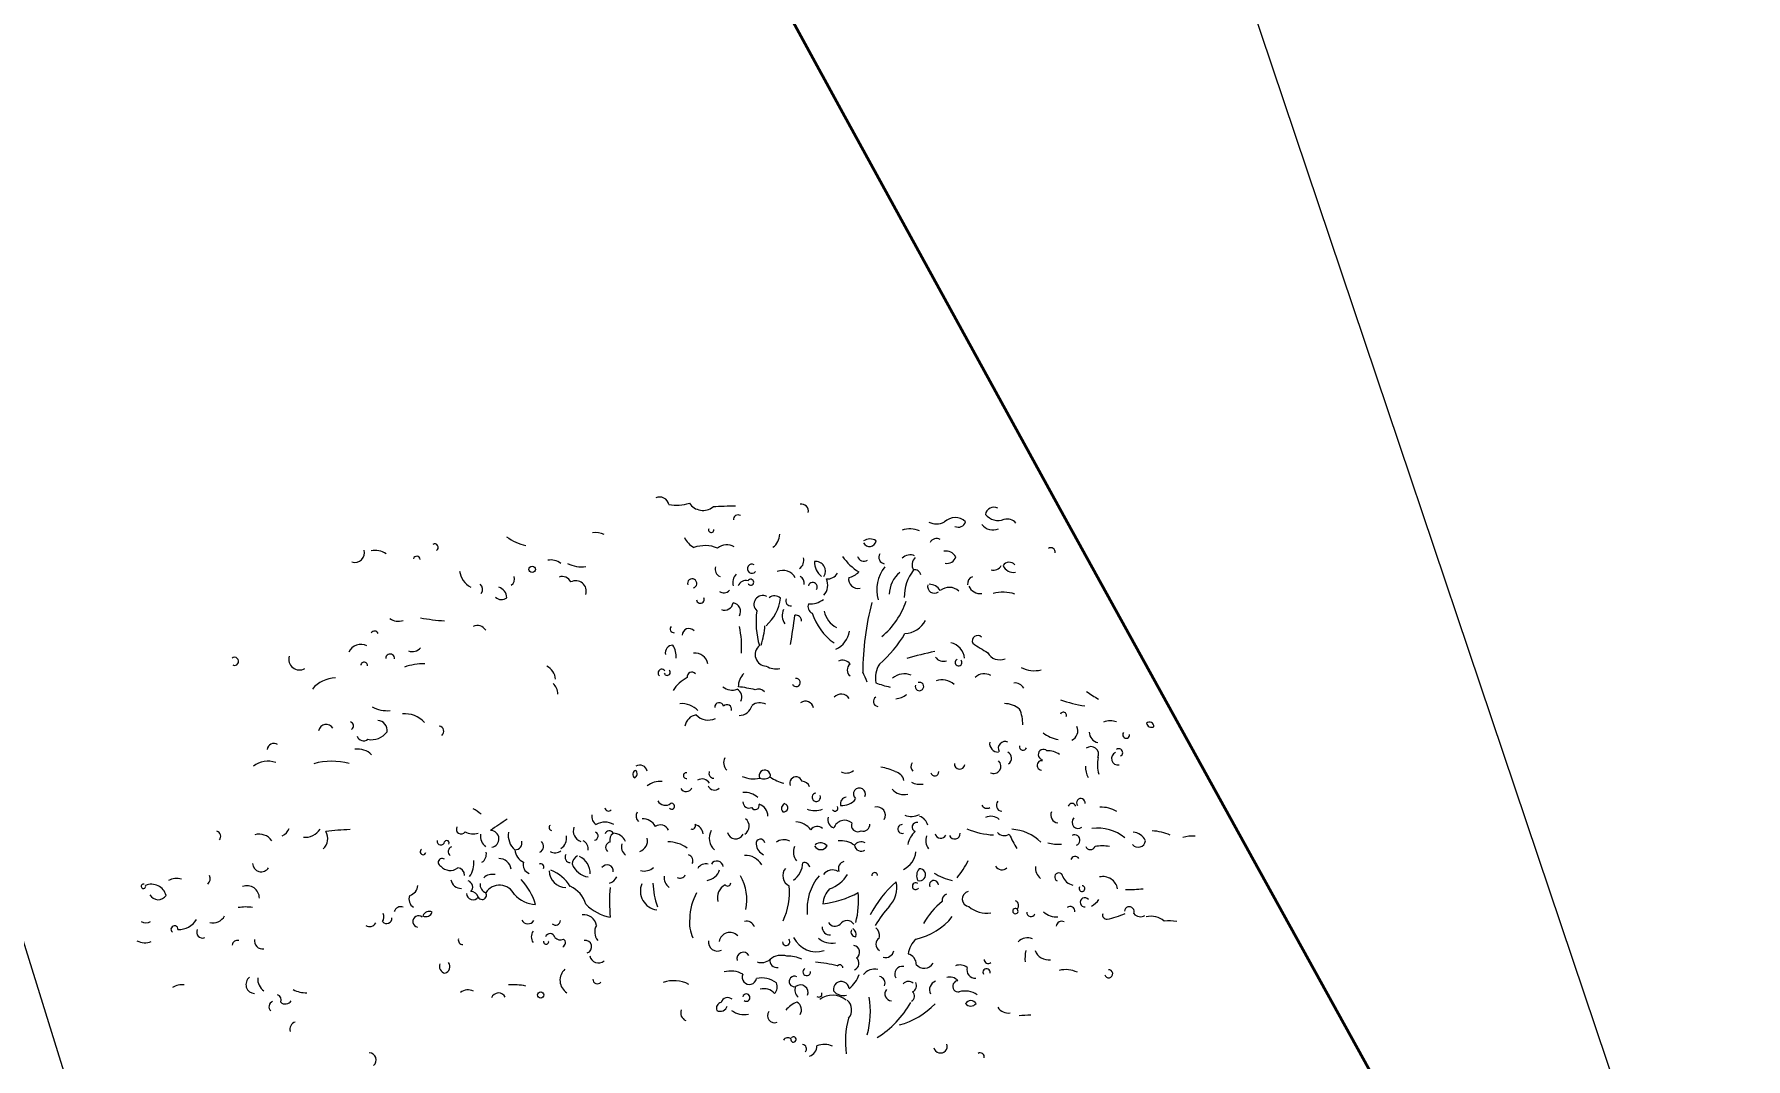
# Model space of a CAD drawing. Header units: millimetres. Extents: x 563604 to 809435, y 2337 to 1331933.
# Drawn here: x 736215 to 739288, y 1251060 to 1252899 of the extents above; entities that cross this region are included whole.
import ezdxf

# ---------------------------------------------------------------- set-up
doc = ezdxf.new("R2010")
doc.units = ezdxf.units.MM
for name, color, linetype, lineweight in [('A-ANNO-DIMS', 211, 'Continuous', 9), ('A-ANNO-DIMS-340', 211, 'Continuous', 9), ('DM CAI-1', 9, 'Continuous', 35), ('ks_caytram-1', 253, 'Continuous', 9), ('MEP DUONG NHUA-1', 253, 'Continuous', 9), ('MUONG DAT-1', 253, 'Continuous', 9), ('NCV_TKCS_HIEN TRANG_251226_dwg-1', 253, 'Continuous', 9)]:
    doc.layers.add(name, color=color, linetype=linetype, lineweight=lineweight)
doc.styles.add('Arial_2', font='arial_0.ttf', dxfattribs={"width": 0.9, "height": 1360})
doc.dimstyles.new('1_Dim_chi_tiet_khu_đất_1', dxfattribs={"dimscale": 304.8, "dimtxt": 1387.552784, "dimasz": 1.338583, "dimexe": 1.115486, "dimexo": 0.0625, "dimgap": 0.111549, "dimtad": 1, "dimdec": 0, "dimrnd": 5, "dimzin": 0, "dimdsep": 46, "dimtxsty": 'Arial_2', "dimblk1": 'OBLIQUE', "dimblk2": 'OBLIQUE', "dimsah": 1, "dimcen": 0.09, "dimdle": 1.115486, "dimazin": 0, "dimtfac": 1, "dimtdec": 4, "dimtix": 1, "dimtmove": 0, "dimatfit": 3, "dimfxl": 3.346457, "dimfxlon": 1, "dimtvp": 1, "dimtolj": 1, "dimtzin": 0, "dimarcsym": 2})

# ---------------------------------------------------------------- blocks, each defined once
blk = doc.blocks.new('NCV_TKCS_HIEN TRANG_251226_dwg_CX-2645538-TỔNG THỂ_HIỆN TRẠNG KHU ĐẤT')
at = {"layer": 'ks_caytram-1'}
for centre, radius in [((723828.8, 1295404.1), 5.83), ((723844.2, 1294640.3), 5.66)]:
    blk.add_circle(centre, radius, dxfattribs=at)
for centre, radius, start, end in [((724057.7, 1295516.8), 17.1, 11.6861, 113.2939), ((724088.1, 1295597.8), 78.7, 260.0421, 287.1641), ((724135.6, 1295539.6), 29.7, 214.9101, 307.4141), ((724184.8, 1295153.7), 363.6, 88.5565, 94.8966), ((724198.5, 1295493.9), 7.95, 56.2201, 188.9901), ((724312.5, 1295508.7), 12.4, 348.9701, 101.2987), ((724658, 1295500.4), 15.3, 61.8341, 171.566), ((724665.7, 1295521.1), 29.3, 218.9571, 291.4501), ((723942.3, 1295432.5), 37.6, 64.5441, 97.7809), ((724150.3, 1295474.9), 4.72, 155.6241, 10.3931), ((724507.5, 1295431), 45.6, 68.0341, 108.1465), ((724555.2, 1295516.5), 30.8, 243.1801, 297.0901), ((724588.3, 1295470), 27, 45.3751, 134.8954), ((724594.3, 1295493.4), 13.6, 243.3071, 341.7221), ((724656.4, 1295500.6), 25.7, 218.2521, 292.9471), ((724681.5, 1295472.7), 21.7, 41.7661, 103.4524), ((723510.4, 1295434.1), 17.6, 252.4331, 14.8971), ((723546.4, 1295402.3), 35.8, 55.8821, 100.8523), ((723653.6, 1295443.3), 6.51, 301.5201, 120.6773), ((723832.5, 1295526.4), 80.7, 232.2211, 259.4401), ((724137.7, 1295477.5), 38.9, 204.9281, 241.6471), ((724139.2, 1295387), 59.7, 67.7941, 109.4621), ((724178.6, 1295420.2), 27.8, 61.3931, 127.3494), ((724244.7, 1295467.1), 28.7, 304.9821, 359.9961), ((724435.4, 1295438.2), 20.4, 56.8811, 123.3894), ((724434.8, 1295457), 11.8, 205.9091, 351.4231), ((724555.2, 1295446.5), 12.9, 60.7951, 154.1831), ((724760.3, 1295434.9), 7.92, 350.8631, 124.4663), ((723621.7, 1295421.3), 6.29, 6.4741, 163.405), ((723862.5, 1295391.6), 29.3, 52.4751, 101.0112), ((723916.6, 1295457.7), 49.1, 240.7851, 279.9211), ((724171.4, 1295403.9), 13.9, 159.1911, 248.3381), ((724223.6, 1295405.2), 8.18, 60.1741, 320.7041), ((724299.8, 1295419.8), 16.9, 304.0261, 17.3631), ((724338.1, 1295400.8), 17.5, 327.3381, 96.9428), ((724368, 1295416.7), 32, 177.3511, 232.1661), ((724471.9, 1295487.5), 104.7, 215.1721, 237.3441), ((724424.7, 1295431.1), 12.3, 198.4741, 300.6831), ((724514.6, 1295366.8), 66.9, 141.5481, 195.2721), ((724463.4, 1295425.7), 11.9, 148.8791, 258.6501), ((724508.2, 1295408.6), 21.4, 69.2981, 133.5936), ((724529.7, 1295412), 18.5, 133.8911, 209.3171), ((724571.9, 1295416.8), 20.1, 29.0181, 100.5592), ((724574.7, 1295430), 15.2, 254.1851, 347.0141), ((724657.6, 1295417.4), 14.8, 252.5801, 334.9511), ((724685.5, 1295403.1), 13.7, 42.2911, 144.0028), ((724693.2, 1295418.9), 20.3, 202.5421, 280.1061), ((723738.7, 1295407.6), 40.9, 189.2361, 240.4251), ((723727.2, 1295368), 12.6, 325.4801, 49.9781), ((723784.3, 1295386.8), 13.1, 301.2641, 19.6981), ((723882.7, 1295373.8), 17.4, 25.8421, 108.7608), ((723907.3, 1295364.9), 18.8, 341.9361, 118.7226), ((724116.2, 1295378.7), 8.29, 285.0081, 197.1541), ((724211.9, 1295379.8), 22.8, 136.6011, 194.1821), ((724212.2, 1295369.7), 14.2, 72.0561, 161.3437), ((724221.4, 1295381), 5.33, 204.9101, 155.36), ((724279, 1295376.5), 25.7, 29.2671, 112.952), ((724304.3, 1295379.7), 13.1, 347.3201, 62.5011), ((724332.7, 1295372.3), 8.08, 327.2391, 163.4836), ((724333, 1295375.7), 26.7, 318.0271, 24.7501), ((724358.5, 1295409.5), 22.7, 266.9581, 326.4421), ((724413.6, 1295386.2), 16.4, 169.2431, 284.3001), ((724390.8, 1295421.9), 33.3, 281.5751, 317.4081), ((724522.4, 1295358.2), 52.3, 129.6631, 178.7944), ((724582, 1295352.4), 85.1, 143.5463, 179.0748), ((724516, 1295392), 11.2, 10.4141, 102.4777), ((724541.6, 1295353.5), 23.8, 32.189, 89.9697), ((724623.7, 1295378.5), 13, 107.7471, 189.3071), ((723773.9, 1295364.5), 14.7, 223.8811, 310.0281), ((723763.1, 1295352.7), 20.2, 1.341, 73.739), ((724130.9, 1295350.2), 6.98, 185.9251, 22.4181), ((724172.8, 1295375.8), 13.9, 236.9211, 317.5981), ((724242.9, 1295341.4), 15.8, 62.5281, 228.0941), ((724195.7, 1295361.9), 79.6, 312.1611, 352.9141), ((724264.1, 1295341.6), 15, 44.7591, 129.1504), ((724293.1, 1295347.6), 8.99, 157.4581, 281.3901), ((724328.5, 1295379.7), 37.7, 264.6641, 308.1281), ((724367.3, 1295391), 140.1, 309.7761, 341.7341), ((724550.9, 1295373.2), 11.9, 165.2701, 309.1891), ((724577.8, 1295345.8), 26, 48.0621, 128.3915), ((724633.2, 1295382.3), 21.7, 201.9541, 278.8251), ((724674.4, 1295292.9), 70.2, 72.3271, 104.6713), ((723588.5, 1295337.3), 26.2, 235.1161, 288.8931), ((723698.1, 1295697), 386.3, 259.5711, 266.0871), ((724174.2, 1295346.7), 15.9, 249.6821, 350.7261), ((724187.2, 1295328.4), 15.9, 330.84, 80.3558), ((724379.7, 1295309.1), 148.8, 172.0581, 196.3831), ((724304.3, 1295321.2), 26.3, 155.7601, 214.4491), ((723555, 1295404.4), 750, 349.6361, 353.6911), ((724301.5, 1295310.8), 11.3, 0.6561, 95.0678), ((724338.1, 1295337.7), 13.9, 161.3351, 242.5381), ((724431.7, 1295357.6), 105, 197.8181, 234.6491), ((724395.7, 1295338.7), 43.8, 192.9981, 242.4081), ((724938.2, 1295215.4), 515.8, 165.4808, 179.5334), ((723545.9, 1295286.6), 6.82, 20.2861, 149.5934), ((723730.4, 1295285.3), 17.9, 32.8691, 114.0044), ((724083.6, 1295297.1), 6.85, 140.9261, 272.4711), ((724110.5, 1295285.7), 12.1, 41.3151, 179.4035), ((724034.6, 1295265.5), 170.4, 356.0041, 12.2471), ((724090.2, 1295314.9), 157.2, 342.7391, 355.6221), ((724355.9, 1295300.1), 43.5, 295.0701, 350.8311), ((724324.6, 1295387.2), 199.5, 309.9151, 330.5151), ((724497, 1295331.5), 42.5, 271.6721, 333.5401), ((724628.9, 1295275.6), 9.77, 46.1931, 205.1521), ((723521.1, 1295246.5), 23, 61.0501, 157.2708), ((723614, 1295274.7), 18.2, 247.7611, 321.9961), ((724081.6, 1295254.3), 13.6, 89.5591, 193.3911), ((724045.3, 1295246.7), 42.2, 356.9211, 30.1351), ((724250.1, 1295251.1), 20.8, 129.3941, 267.7461), ((724722.5, 1294458), 816.7, 102.0565, 105.6864), ((724573.6, 1295241.2), 32.1, 6.075, 76.889), ((725189.5, 1296157.4), 1053.3, 237.2701, 238.9901), ((724668.6, 1295266.4), 24.7, 208.2391, 292.7241), ((723294.3, 1295239), 7.24, 243.7971, 126.8607), ((723411, 1295242.7), 19.2, 162.7091, 300.2401), ((723527.3, 1295231.4), 6.17, 354.9421, 174.9425), ((723573.7, 1295244.3), 7.85, 352.7391, 179.3632), ((723634.5, 1295123.3), 111.2, 89.1029, 108.3984), ((723842.3, 1295204.9), 28.6, 4.3331, 63.3181), ((724061.8, 1295218.1), 6.76, 35.5201, 228.0181), ((724071.4, 1295219.2), 5.47, 196.5491, 47.7311), ((724121.5, 1295230.4), 23.3, 10.2881, 97.0428), ((724267.7, 1295262.1), 36.7, 239.9251, 279.7341), ((724386.1, 1295223.8), 17.3, 36.1631, 114.6172), ((724407.4, 1295223.4), 12.9, 124.7311, 235.5391), ((724491.2, 1295209.1), 46, 147.0231, 190.6261), ((724567.6, 1295256.8), 17.7, 214.8321, 288.5711), ((724594.7, 1295236.8), 6.09, 114.5711, 46.7711), ((724730.8, 1295272.6), 50.4, 242.0791, 283.9401), ((723477.7, 1295152.6), 56.9, 92.2679, 139.8863), ((723849.6, 1295179.7), 25.7, 1.2601, 49.4131), ((724135.6, 1295153.6), 62.9, 116.4937, 148.571), ((724115.6, 1295211.4), 8.25, 39.2751, 190.5451), ((724188.3, 1295215.4), 27.9, 232.4541, 288.0831), ((724229.8, 1295194.2), 30.7, 132.3411, 181.5321), ((724167, 1294932.2), 263.2, 76.304, 82.9838), ((724303, 1295200.9), 7.27, 203.3491, 98.8142), ((724341, 1295173.1), 93.8, 17.7951, 29.7331), ((724496.3, 1295321), 130.4, 247.2991, 259.1141), ((724497.3, 1295185.1), 31.6, 67.0441, 132.1503), ((724524.5, 1295193.8), 7.53, 159.9431, 110.3308), ((724564.5, 1295171.7), 34.1, 49.4521, 107.4389), ((724640.6, 1295194.7), 22.1, 57.5201, 136.4363), ((724696.2, 1295182.3), 17.9, 29.6681, 97.4724), ((724097.4, 1295122.3), 40.8, 44.2221, 94.5034), ((724164.7, 1295157), 7.92, 12.2711, 184.2621), ((724189.2, 1295174.7), 16.1, 334.0761, 61.2471), ((724238, 1295140.7), 23.9, 64.2761, 126.382), ((724235.5, 1295174.9), 14.3, 42.2181, 115.4319), ((724319.8, 1295152.6), 14.9, 12.1191, 126.4423), ((724383.8, 1295163.4), 16.9, 32.7391, 138.0047), ((724450.5, 1295167.1), 9, 119.8801, 263.0101), ((724476.5, 1295214.7), 43.3, 276.9611, 305.8121), ((724677.4, 1295122.6), 40.6, 48.9141, 90.2463), ((724850.4, 1295364.9), 207.9, 249.5461, 261.9621), ((724975.4, 1295401.2), 263.8, 235.1341, 240.5861), ((723569.4, 1295211.1), 60.7, 242.6401, 274.2501), ((723551.3, 1295115.4), 17.3, 350.679, 89.2015), ((723599.5, 1295096.3), 48.8, 42.7981, 93.8694), ((724126.8, 1295119.4), 23.7, 98.361, 171.9101), ((724145.5, 1295165.2), 31.5, 225.0861, 293.2761), ((724178.5, 1295152.5), 8.66, 349.5781, 134.0883), ((724201, 1295165.4), 23.4, 268.4221, 346.4561), ((724650.9, 1295127.9), 58.9, 357.4501, 25.4401), ((724782.9, 1295142.4), 5.5, 333.7741, 158.5687), ((724866.7, 1295100.3), 32.1, 68.6951, 111.5749), ((723459.2, 1295111.8), 14, 31.2851, 168.7151), ((723500.8, 1295123.1), 7.34, 301.865, 77.329), ((723526.1, 1295108.2), 11.9, 197.6671, 309.8241), ((723540.5, 1295132.9), 34.5, 258.7301, 323.8611), ((723660.9, 1295113.5), 9.4, 307.8261, 82.3075), ((724782.3, 1295153.7), 55.8, 230.1851, 260.8381), ((724790.8, 1295114.1), 17.9, 293.4011, 26.9031), ((724848.8, 1295112.4), 19.6, 180.6851, 258.5281), ((724895.6, 1295107.3), 6.28, 141.7041, 5.1661), ((724937.2, 1295121.9), 8.14, 356.5981, 130.5457), ((724941.5, 1295130.4), 9.81, 193.8041, 293.3391), ((723365.2, 1295079.3), 12.4, 57.6951, 172.9779), ((723515.9, 1295047.1), 34.5, 44.2371, 99.1626), ((724665.8, 1295091.5), 15.4, 171.0201, 271.6221), ((724678, 1295083), 12.1, 65.4791, 208.7421), ((724677.5, 1295065.2), 12.2, 302.8921, 63.4031), ((724710.3, 1295085.7), 6.37, 165.3201, 344.4381), ((724747, 1295071.8), 9.27, 46.6821, 254.0991), ((724755.8, 1295045.7), 32.9, 52.6661, 94.2045), ((724832.1, 1295071.9), 14, 337.0071, 126.6824), ((724881, 1295064.7), 11.8, 114.0961, 279.5711), ((724882.4, 1295075.2), 7.03, 293.1551, 124.3367), ((723354.3, 1295019.5), 40.5, 69.3791, 129.8158), ((723468.8, 1294944.1), 115.7, 74.1701, 106.0998), ((724016.9, 1295036.1), 7.34, 102.9411, 238.4061), ((724008.8, 1295037.4), 8.66, 299.0021, 42.3451), ((724022.1, 1295039.3), 13.6, 12.2651, 120.0801), ((724105.8, 1295034), 5.13, 78.2751, 281.9951), ((724155.4, 1295038.1), 9.01, 158.6931, 266.5191), ((724191.1, 1295057), 18.5, 151.1131, 226.2191), ((724246.6, 1295033.7), 10.1, 347.6651, 206.0241), ((724393.2, 1295059.1), 20.5, 242.7341, 308.9571), ((724443, 1294961.7), 88, 64.428, 81.9877), ((724476.4, 1295020.8), 20.7, 12.831, 77.438), ((724519.7, 1295050.1), 10.9, 142.4351, 226.6321), ((724551.8, 1295040.8), 7.38, 194.5231, 3.2381), ((724596.6, 1295055.2), 9.57, 176.5271, 350.3241), ((724657.7, 1295050.8), 13, 243.2101, 48.3001), ((724744, 1295052.3), 8.46, 79.4831, 265.5971), ((724862.8, 1295049.2), 40.2, 177.8181, 207.5091), ((724913.6, 1295054.1), 69.7, 169.7601, 194.7531), ((724058.7, 1294985.9), 37.6, 84.5947, 128.1975), ((724105.5, 1295016.4), 11.1, 208.6471, 337.9811), ((724133.9, 1295013.1), 14.9, 28.0271, 122.7563), ((724156.4, 1295020.3), 12.4, 201.7871, 313.4261), ((724226.6, 1295075.6), 47.6, 244.7321, 283.3071), ((724244.7, 1295049.3), 21.2, 250.1101, 303.5791), ((724293.8, 1295081.3), 62.2, 233.1631, 258.2201), ((724302.7, 1295020.4), 11.3, 17.6341, 203.0871), ((724313.2, 1295009.4), 14.4, 17.806, 88.7232), ((724416.6, 1295001), 10.8, 333.5701, 229.3201), ((724496.1, 1295026.3), 26.4, 218.7001, 286.0801), ((724525.6, 1295052.3), 34, 242.7291, 279.5991), ((724068, 1294996.3), 15.6, 209.4331, 309.2701), ((724079.3, 1294979.1), 5.28, 226.7661, 105.434), ((724211.5, 1294971), 32.8, 46.2071, 97.1929), ((724218.5, 1294986.7), 11, 179.6751, 295.1231), ((724229.5, 1294980.3), 7.3, 208.7641, 16.7461), ((724230, 1294961.2), 22.2, 0.055, 72.985), ((724285.7, 1294975.2), 9.06, 111.8231, 222.4571), ((724280.6, 1294976.3), 7.45, 257.462, 76.818), ((724339, 1294995.2), 7.57, 96.8711, 23.9061), ((724372.7, 1294975.6), 5.27, 214.0411, 30.2391), ((724393.7, 1294983.7), 11.4, 94.5701, 196.3101), ((724385.3, 1295012), 31.7, 265.4751, 320.0371), ((724448.2, 1294962.7), 15.1, 329.0171, 104.993), ((724645.6, 1294985.5), 10.3, 205.5041, 300.5631), ((724673, 1294980.5), 10.6, 136.2511, 265.1311), ((724798.3, 1294976.9), 7.09, 19.2841, 160.9862), ((724814.2, 1294985.2), 7.62, 349.1521, 219.1861), ((724852.2, 1294928.7), 48.5, 56.8851, 94.3147), ((723681, 1294898.3), 86.9, 49.6061, 61.2721), ((724064.5, 1294504.8), 530.8, 121.8686, 125.7812), ((723953.3, 1294960.7), 17.4, 169.6981, 237.8311), ((723959.7, 1294920.9), 29.6, 58.2441, 122.0259), ((723965.8, 1294976.5), 6.21, 183.6601, 323.2101), ((724028, 1294961.3), 12.6, 145.4801, 229.9781), ((724028.7, 1294932.4), 23.8, 25.8751, 94.9068), ((724116.3, 1294943.8), 5.84, 244.0581, 26.2091), ((724115.6, 1294926.5), 20.7, 8.7031, 73.398), ((724201.7, 1294943), 17, 302.8131, 52.8761), ((724298.2, 1294911.1), 40.4, 39.506, 83.8789), ((724336.4, 1295016.1), 44.7, 251.9271, 288.3431), ((724375.1, 1294954.8), 15.3, 163.3251, 252.7421), ((724390, 1294933.2), 20.6, 51.0211, 160.0935), ((724413.8, 1294944.9), 11.7, 158.0211, 300.4211), ((724423.2, 1294946.5), 12.2, 253.7911, 2.7921), ((724509.9, 1294994.3), 33.6, 249.0231, 296.0201), ((724519.2, 1294941.7), 8.13, 74.4601, 253.9191), ((724518.2, 1294940.1), 21.6, 13.43, 72.597), ((724652.9, 1294938.8), 22.2, 48.4401, 116.2995), ((724775.1, 1294963.6), 14.8, 157.9981, 260.3821), ((724809.5, 1294950.1), 11.1, 134.9241, 307.1751), ((723259.9, 1294925), 9.74, 319.534, 72.627), ((723338.8, 1294902.5), 26.5, 32.4091, 107.2159), ((723371.1, 1294946.2), 22.4, 293.7081, 341.5391), ((723421.4, 1294954.9), 31.6, 263.8771, 327.8131), ((723436.5, 1294920.7), 25.3, 313.3451, 30.6651), ((723516.7, 1294472.7), 464.6, 91.8395, 97.2283), ((723664.9, 1294916.3), 6.79, 171.0601, 350.2861), ((723675.6, 1294913.1), 4.5, 328.4171, 152.3601), ((723701.2, 1294937.7), 8.53, 149.7621, 327.2941), ((723722.8, 1294961.3), 31.7, 242.8891, 286.4981), ((723760.9, 1294925.6), 24.7, 172.8581, 231.0141), ((723754.1, 1294920.3), 15.2, 279.1731, 89.5688), ((723818.4, 1294926), 32.4, 168.9711, 230.6071), ((723798.4, 1294913.1), 12.2, 267.2501, 16.7051), ((723864.1, 1294940.6), 4.88, 123.4911, 264.8541), ((723870.1, 1294921.4), 20.7, 299.7351, 12.0801), ((723922.8, 1294934.7), 20.1, 160.6951, 250.6951), ((723911.9, 1294901.4), 17.8, 355.9241, 60.4921), ((723939.7, 1294925.6), 7.64, 277.4181, 65.3591), ((723967.2, 1294927.1), 7.77, 24.9841, 164.0852), ((723982.5, 1294918.6), 14.4, 125.2501, 195.7141), ((723974.1, 1294905.7), 24.7, 24.445, 89.7772), ((724016.1, 1294917.1), 20, 287.9131, 12.8681), ((724058.9, 1294929.3), 16.2, 25.3631, 123.0156), ((724174.3, 1294921.4), 27.5, 149.6131, 228.9821), ((724194.2, 1294935.5), 15, 193.4781, 333.1061), ((724238.9, 1294912), 7.9, 8.4821, 188.0521), ((724281.1, 1294894.3), 24.5, 65.1501, 125.5112), ((724341, 1294927.6), 14.9, 50.3901, 141.8975), ((724383.6, 1294877.7), 39.4, 52.6431, 97.4886), ((724493.6, 1294938.2), 7.96, 90.8571, 285.6721), ((724545.1, 1294902.3), 42.3, 131.7773, 169.003), ((724563.2, 1294918), 27.4, 162.6671, 213.8611), ((724562.6, 1294931.9), 10.2, 193.6891, 333.1631), ((724587.5, 1294930.1), 9.89, 202.8171, 3.9331), ((724663, 1295060.8), 133.4, 246.3951, 267.6921), ((724676.9, 1294942.9), 16.6, 220.9751, 301.3501), ((725052.6, 1295104.9), 407.1, 205.6481, 209.7271), ((724686.6, 1294859), 78.7, 44.648, 87.4711), ((724802.9, 1294918.1), 9.77, 289.9161, 117.6116), ((724844.5, 1294862.3), 77.5, 50.9581, 97.7072), ((724917, 1294918.7), 13.3, 219.6331, 352.5281), ((724906, 1294906.1), 26.6, 24.27, 86.0159), ((724937.3, 1294841.9), 93.1, 66.26, 86.8698), ((725014.1, 1294867.5), 57.8, 84.6434, 107.0471), ((723633, 1294897.2), 5.23, 121.2501, 347.9461), ((723667.3, 1294878.3), 7.1, 51.6591, 251.3911), ((723687.5, 1294897.8), 9.24, 113.2681, 230.7401), ((723729.3, 1294893.1), 17.4, 302.4351, 10.5761), ((723768.7, 1294862.4), 22.9, 9.898, 89.6426), ((723824.2, 1294902.8), 26.4, 184.1001, 246.1541), ((723837.9, 1294907.1), 11.5, 293.2851, 46.9681), ((723870.1, 1294913.1), 17.6, 240.7941, 306.2101), ((723897.6, 1294887.3), 9.57, 148.9121, 267.9581), ((723918.5, 1294873.9), 18, 116.0026, 174.8774), ((723899.6, 1294858.7), 33.4, 358.2001, 64.5971), ((723970.4, 1294905.3), 9.57, 100.3261, 230.0821), ((724008.4, 1294906.5), 19.2, 165.0271, 232.1141), ((724073.7, 1294859), 56, 53.2861, 91.2271), ((724106.9, 1294881.2), 10.7, 330.597, 76.071), ((724211.9, 1294856.6), 34.1, 30.6591, 93.2549), ((724254.4, 1294913.1), 23.4, 185.5311, 245.1761), ((724322, 1294896.4), 24, 154.8381, 220.2951), ((724347.2, 1294913.7), 12.6, 208.0031, 332.2671), ((724346.7, 1294898.6), 14.9, 38.3711, 129.8787), ((724419.9, 1294910.6), 12.4, 187.3271, 302.5411), ((724420.2, 1294898.3), 16.6, 67.3731, 139.3805), ((724478.5, 1294901.6), 39.9, 295.8001, 353.3941), ((724773.2, 1294980.3), 69.5, 254.7191, 275.1621), ((724804.1, 1294880.5), 8.31, 36.7451, 161.0158), ((724831.4, 1294910.2), 9.06, 202.5921, 337.6781), ((724852.8, 1294833.6), 74.3, 80.177, 100.0932), ((723237.7, 1294849.3), 13.2, 310.7311, 25.3501), ((723342.3, 1294877), 15.7, 182.1741, 327.9601), ((723681.8, 1294885.8), 22, 220.2121, 307.3771), ((723694.1, 1294855), 13.4, 359.807, 85.4852), ((723681.2, 1294877.7), 43.2, 324.6901, 5.4431), ((723757.2, 1294835.3), 21.5, 76.6041, 134.7135), ((723828.7, 1294873.7), 16, 161.9831, 251.4191), ((723844, 1294870.1), 5.84, 334.0601, 116.2105), ((723889.8, 1294863.5), 30.4, 180.6571, 269.6131), ((723836.3, 1294797.4), 71.8, 31.82, 68.476), ((723934.8, 1294888.3), 36.5, 200.4711, 261.9441), ((723963.4, 1294862.8), 11.1, 351.5401, 146.2302), ((724029.6, 1294889.7), 27, 256.9621, 310.0921), ((724094.6, 1294860.3), 10.3, 239.7091, 334.7691), ((724140.7, 1294858.8), 16.7, 74.6391, 150.3893), ((724139.9, 1294872.2), 26.5, 276.8991, 344.1011), ((724160.6, 1294869.1), 11.5, 7.3621, 149.1325), ((724299.1, 1294854.4), 20.2, 139.7301, 244.7301), ((724273.4, 1294879.6), 41.6, 306.6961, 357.2171), ((724317.5, 1294868), 9.9, 10.3021, 105.0235), ((724416.3, 1294794.4), 93.8, 140.3911, 185.8031), ((724368.6, 1294843.1), 21.5, 62.2841, 141.5218), ((724341.6, 1294890.9), 63.8, 289.6511, 327.4561), ((724392.1, 1294867.1), 13.3, 104.9581, 202.1821), ((724444, 1294854.9), 5.05, 354.4941, 185.7761), ((724537.9, 1294854.7), 18.6, 139.1751, 209.0781), ((724524.5, 1294856.1), 10.8, 254.4951, 93.7583), ((724601.3, 1294936.3), 92.3, 236.7081, 258.6021), ((724447.3, 1294964.9), 184.5, 321.6171, 333.1811), ((724672.4, 1294877.5), 12.7, 207.1031, 314.2421), ((724756.6, 1294868.4), 24.1, 174.4211, 231.5161), ((724774.5, 1294852), 7.34, 8.1321, 247.8871), ((723130.8, 1294835.3), 4.09, 67.8491, 22.4211), ((723145.3, 1294811.8), 27.2, 15.4551, 113.0828), ((723190.6, 1294816.1), 33.2, 74.7771, 116.3763), ((723316.7, 1294814.1), 22.3, 359.3041, 110.6981), ((723603.3, 1294838.5), 20.5, 286.8101, 355.2721), ((723701.5, 1294850.4), 18.9, 190.0731, 271.2531), ((723710.8, 1294834.1), 11.3, 314.018, 72.733), ((723719, 1294812.3), 13.6, 15.2611, 91.2716), ((723739.1, 1294819.4), 7.77, 206.6451, 34.1361), ((723751.8, 1294838.9), 16.4, 174.6291, 247.5671), ((723770.3, 1294807.7), 29.6, 25.8201, 146.9871), ((723726.6, 1294769.9), 113.2, 16.8731, 43.1951), ((723877, 1294789.4), 50.2, 15.698, 66.099), ((723959.4, 1294864.6), 25, 289.4911, 330.3901), ((724290.5, 1294807.2), 322.7, 175.3711, 184.8991), ((724056.9, 1294826.8), 33.8, 156.9371, 262.8231), ((724188.2, 1294845.8), 142.4, 181.8611, 199.2841), ((724086.8, 1294850.8), 21, 172.5631, 235.6321), ((724212.3, 1294775.6), 100.4, 151.4601, 178.7729), ((724189.4, 1294814), 28, 120.0221, 192.3231), ((724180, 1294841.1), 5.46, 212.5131, 4.6271), ((724129.8, 1294812), 84.6, 347.4501, 29.6741), ((724174.1, 1294824.4), 117, 334.2551, 5.7651), ((724394.6, 1294800.2), 44, 135.9157, 175.1071), ((724332.9, 1294970.4), 167.4, 276.1581, 299.1631), ((724251.3, 1294810.4), 163.7, 345.9171, 4.8261), ((724618.5, 1294688), 206.4, 131.1993, 152.2803), ((724436.8, 1294832.6), 47, 315.5731, 13.1941), ((724517.6, 1294835.5), 6.06, 48.9271, 327.6031), ((724550.4, 1294837.6), 8.11, 2.5721, 201.8881), ((724614.9, 1294812.5), 13.6, 101.9911, 263.0501), ((724804.4, 1294860.9), 23.9, 199.2041, 258.6941), ((724816.3, 1294831.2), 5.15, 145.696, 87.7011), ((724853.7, 1294825.8), 26.9, 10.9861, 102.8204), ((724901.9, 1295049.8), 220.1, 268.1061, 276.2561), ((723157.3, 1294828.1), 16.8, 208.2381, 327.6251), ((723314.1, 1294723.4), 74.8, 80.2478, 100.0224), ((723592.6, 1294787), 11.6, 67.6221, 165.7813), ((723623.9, 1294811.9), 16.2, 154.3931, 240.9281), ((723722.7, 1294823.1), 11.9, 182.7961, 322.4251), ((723838, 1294858.8), 56.1, 222.9891, 266.8791), ((723985.1, 1294862.2), 84.1, 224.7401, 258.9291), ((724640.9, 1294647.1), 228.9, 138.1588, 148.9664), ((724641.8, 1294708.7), 125.3, 127.6781, 151.3893), ((724576.7, 1294810.2), 11.7, 108.1801, 191.5781), ((724644.9, 1294835.9), 48.6, 229.4721, 278.9071), ((724696.6, 1294790.8), 4.77, 54.6631, 35.6071), ((724694.2, 1294801.4), 8.37, 307.506, 70.255), ((724795.1, 1294790.9), 8.24, 349.6631, 130.0921), ((724821.3, 1294806.6), 8.26, 39.0021, 276.0291), ((724815.9, 1294831.8), 36.7, 298.3111, 326.9801), ((724901.2, 1294789.9), 8.78, 335.9401, 174.4693), ((723135.3, 1294786.1), 16.4, 239.3721, 300.8981), ((723186.6, 1294758.2), 6.29, 355.0201, 233.1781), ((723193.8, 1294796.1), 38.4, 268.6031, 327.8121), ((723255.1, 1294793.8), 24.3, 257.4351, 332.0831), ((723537.1, 1294775.1), 12.1, 234.8761, 333.4651), ((723546.1, 1294780.3), 16.4, 329.4391, 22.0341), ((723567.6, 1294777.9), 9.45, 219.2561, 4.6181), ((723624.8, 1294772.2), 10.3, 48.3921, 258.7481), ((723644, 1294778.6), 11.7, 61.7421, 162.1313), ((723637.8, 1294793.9), 12.8, 246.9371, 336.9371), ((723821.3, 1294780.4), 12.3, 207.2921, 326.9511), ((723871.2, 1294774), 8.4, 223.4461, 358.8981), ((723921.6, 1294760.9), 23.3, 10.2881, 97.0428), ((723963.7, 1294753.2), 22.6, 148.3451, 221.4511), ((724170.1, 1294769.5), 58.8, 171.9431, 206.6511), ((724213.6, 1294757.5), 15.3, 18.6661, 102.8878), ((724363.2, 1294761.5), 13.4, 175.3711, 274.8991), ((724372.9, 1294777.6), 13.9, 210.7751, 311.5531), ((724394.5, 1294759.3), 14.6, 32.7741, 147.4956), ((724495.4, 1294849.8), 111.5, 281.9791, 321.9471), ((724724.6, 1294788.3), 7.49, 173.2201, 341.0661), ((724771.1, 1294816.4), 36.1, 228.8041, 273.1081), ((724779.8, 1294762.4), 10.1, 63.9721, 172.897), ((724861.2, 1294784.1), 8, 165.2281, 270.7911), ((724816.2, 1294977.1), 205.9, 282.6541, 292.0991), ((724921.2, 1294796.1), 15.4, 219.3011, 302.0441), ((724939.5, 1294742.2), 39.4, 51.5481, 101.5819), ((724969.8, 1294659.7), 113.5, 81.6175, 92.9266), ((723133.2, 1294764.8), 30.7, 242.9291, 292.3641), ((723237, 1294753.1), 10.6, 154.2331, 291.4561), ((723299.7, 1294728.4), 9.77, 74.4251, 170.7851), ((723344.3, 1294737.4), 14.3, 168.9781, 281.2901), ((723704.3, 1294738.9), 8, 165.2271, 270.7901), ((723844.1, 1294744.7), 16.8, 143.4551, 216.8151), ((723854, 1294735.8), 4.6, 166.0991, 14.1711), ((723861.1, 1294741.7), 8.76, 12.9891, 159.6509), ((723879.6, 1294752.2), 13.1, 220.4941, 295.5861), ((723880.9, 1294733.9), 7.74, 295.1151, 55.6251), ((723924.3, 1294726.8), 11.5, 287.6041, 100.7373), ((724161.5, 1294735.2), 16.2, 171.7231, 297.4731), ((724184, 1294732.5), 19.9, 45.3741, 168.2938), ((724285, 1294735.5), 6.56, 178.3611, 45.5091), ((724339, 1294762.8), 44.9, 205.3791, 288.4941), ((724367.2, 1294768.5), 35.4, 227.2471, 280.0151), ((724409.8, 1294753.3), 8.42, 152.7491, 272.4631), ((724399.9, 1294749.3), 11.1, 336.8321, 65.5151), ((724436.5, 1294747.1), 16.4, 348.6741, 55.1961), ((724458.7, 1294731.6), 12.7, 118.5781, 241.6921), ((724544.3, 1294709.5), 40.5, 129.5627, 173.8219), ((724718.5, 1294720.3), 22.7, 67.0371, 137.7621), ((723947.8, 1294713.7), 15.9, 192.2461, 309.6661), ((724208, 1294705.4), 11.6, 28.7811, 197.1561), ((724240.8, 1294721.1), 22.8, 249.2811, 312.5551), ((724268.2, 1294701.9), 12.3, 168.7531, 281.5171), ((724276.4, 1294679.7), 31.8, 71.8361, 129.4189), ((724288.3, 1294651.9), 58.1, 64.7371, 91.9938), ((724404.6, 1294717.2), 12.3, 303.294, 79.596), ((724403.3, 1294697.3), 12.5, 292.2081, 50.1171), ((724463.5, 1294722.9), 15.3, 254.5741, 346.6291), ((724499.3, 1294695.1), 19.3, 359.383, 75.698), ((724647.8, 1294704.4), 7.51, 181.7641, 309.6191), ((724806.2, 1294705), 92.3, 170.6921, 183.2191), ((724757.1, 1294730.4), 27.3, 202.5631, 275.7781), ((723330.9, 1294659), 16, 125.7541, 268.7211), ((723363.4, 1294669.6), 27.4, 177.3311, 233.8651), ((723675, 1294691.8), 12.7, 159.6881, 256.7261), ((723669.4, 1294691.1), 11.9, 283.1661, 38.2241), ((723905.5, 1294666.8), 26.7, 131.8441, 237.4541), ((724185, 1294638.7), 44.6, 60.2911, 104.789), ((724218.9, 1294672.1), 13, 155.7191, 349.2511), ((724241.3, 1294627.5), 43.3, 52.7791, 102.8133), ((724300, 1294664.6), 9.56, 63.3561, 282.6631), ((724322, 1294681.8), 6.8, 118.8051, 3.3561), ((724329.9, 1294534.1), 165, 73.508, 87.3085), ((724381.3, 1294688.9), 5.6, 0.7071, 142.6917), ((724370.1, 1294691.2), 48, 305.6731, 342.5431), ((724443.3, 1294662), 24.6, 75.7091, 142.9188), ((724449.9, 1294661.2), 12.7, 339.6881, 76.726), ((724493.8, 1294678), 13.7, 79.4121, 209.1831), ((724532.9, 1294706.7), 18.5, 219.5651, 329.1771), ((724579, 1294652.5), 19.9, 42.9151, 106.3072), ((724596.7, 1294672.3), 21.9, 51.7701, 110.5542), ((724624, 1294685), 14.5, 161.8361, 277.3791), ((724645, 1294680.7), 6.63, 350.7851, 210.0931), ((724787.1, 1294637.4), 48.4, 64.5561, 103.9016), ((724864.2, 1294678.4), 7.31, 193.1031, 93.4256), ((723199.3, 1294629.5), 29.2, 80.2231, 123.8259), ((723367.8, 1294631.3), 10.3, 338.163, 67.345), ((723422.5, 1294693.8), 49.5, 242.5971, 272.0651), ((723713.8, 1294626.7), 22.8, 64.3971, 126.753), ((723768.5, 1294630.8), 13.2, 24.2401, 161.2368), ((723794.2, 1294547.7), 111.1, 77.9401, 94.1596), ((723946.1, 1294668.5), 8.16, 176.6441, 321.5521), ((724083.5, 1294610.5), 55.5, 61.5251, 110.3748), ((724213.5, 1294635.6), 6.54, 231.2491, 165.8879), ((724245.1, 1294626.5), 25.1, 40.9411, 105.4747), ((724252.3, 1294654.8), 16.7, 314.9001, 25.3541), ((724317.5, 1294649), 16.7, 157.5461, 229.2051), ((724310.7, 1294644.8), 13.6, 338.1001, 129.4012), ((724343.4, 1294642.4), 5.91, 236.1841, 17.8271), ((724368.5, 1294602.9), 37, 49.4001, 128.1417), ((724384.1, 1294650.4), 14.1, 7.4051, 191.0471), ((724388, 1294662.3), 23.1, 219.3301, 284.0711), ((724474.3, 1294642.2), 12.1, 138.9631, 269.2311), ((724504.7, 1294652.4), 12.3, 47.1221, 140.3025), ((724505, 1294638.2), 10.4, 297.8991, 47.1801), ((724507.1, 1294656.7), 12, 294.2361, 29.1651), ((724558.2, 1294649.9), 15.7, 108.1391, 208.5281), ((724594.2, 1294655.9), 10.1, 93.8821, 279.0691), ((724606.3, 1294609.7), 37.8, 54.5671, 106.138), ((723366.2, 1294619.2), 9.93, 109.5211, 228.1291), ((723385.9, 1294636.7), 12.6, 227.4551, 326.2371), ((724110.1, 1294608), 14.5, 157.5151, 247.5151), ((724170.5, 1294616.4), 10.9, 102.8261, 200.8421), ((724166.7, 1294624.1), 13.1, 241.1741, 343.8551), ((724180.1, 1294622.8), 12.7, 50.7461, 160.5725), ((724209.4, 1294642.1), 36.9, 232.8911, 282.3211), ((724264, 1294603), 12.4, 142.5591, 292.5211), ((724319.2, 1294585.8), 44.1, 109.6555, 142.2893), ((724297.1, 1294613.7), 15.5, 326.3291, 62.0141), ((724379.7, 1294613.6), 23, 319.1621, 48.9991), ((724284.4, 1294609.5), 151.9, 344.3431, 10.2961), ((724357.8, 1294711.4), 173, 301.6341, 330.7191), ((724452.6, 1294718.9), 137.2, 285.2801, 316.6211), ((724616.5, 1294619.5), 10.8, 29.0751, 151.1951), ((724616.5, 1294632.7), 12.3, 219.8431, 320.4271), ((724684.1, 1294630.6), 22.7, 213.2291, 278.5841), ((723407.7, 1294578.6), 13.9, 109.0041, 195.1211), ((724543.5, 1294556.7), 152.2, 164.0211, 188.2201), ((724719.6, 1294496.6), 107.3, 87.4658, 98.8278), ((724287.6, 1294555), 8.66, 47.9251, 151.2682), ((724298.1, 1294560.5), 4.83, 168.5521, 138.5884), ((724313.7, 1294543.7), 7.78, 313.302, 83.837), ((724320.2, 1294549.2), 20.1, 289.6371, 0.1971), ((724353, 1294515), 36.6, 65.3881, 110.3022), ((724562.1, 1294548.4), 12.2, 194.3411, 17.8201), ((723536.4, 1294523.7), 12.5, 308.2941, 90.5566), ((724633.4, 1294529.1), 7.44, 348.8061, 121.4824)]:
    blk.add_arc(centre, radius, start, end, dxfattribs=at)
blk = doc.blocks.new('NCV_TKCS_HIEN TRANG_251226_dwg-1595164-TỔNG THỂ_HIỆN TRẠNG KHU ĐẤT')
at = {"layer": 'DM CAI-1', "flags": 128}
blk.add_lwpolyline([(739115.4, 1248735.4), (739161.6, 1249076.4), (739193.2, 1249350.8), (739203.5, 1249578.3), (739185.2, 1249784.8), (739130.7, 1249996.6), (739032.8, 1250239.5), (738884.2, 1250539.7), (738677.4, 1250923.2), (738405, 1251416.1), (738063.9, 1252034.8), (737667.2, 1252757.8), (737232.2, 1253554.1), (736776.4, 1254392.6), (736317, 1255242), (735871.4, 1256071.5), (735456.9, 1256849.8)], dxfattribs=at)
at = {"layer": 'MEP DUONG NHUA-1', "flags": 128}
blk.add_lwpolyline([(716231.5, 1321591.7), (717133.5, 1319975.5), (720696.1, 1309813.7), (723366.6, 1301357.1), (725670.4, 1294397), (733749.3, 1266649), (735367.7, 1261954.8), (739458.1, 1249812.8), (743658, 1235750.6), (749920.1, 1214169.6), (754437.4, 1199109), (756928.6, 1191184.1), (760666.8, 1178214.1), (762672.6, 1171661.4), (768012.8, 1151455.6)], dxfattribs=at)
at = {"layer": 'MUONG DAT-1', "flags": 128}
blk.add_lwpolyline([(752286.9, 1199548), (747733.3, 1213433.3), (740799, 1236446.8), (737239.8, 1247927.9), (731715.3, 1265616), (728295.2, 1276774.1), (725536.1, 1284652.1), (720895.6, 1301124.3), (717081.2, 1300936.3), (710093.2, 1307531.3), (707990.2, 1306468.1), (691820.2, 1300720.9), (687515.8, 1297110), (687945.7, 1294643.5), (696311.8, 1277455.4), (695625.2, 1272682.1)], dxfattribs=at)
blk.add_blockref('NCV_TKCS_HIEN TRANG_251226_dwg_CX-2645538-TỔNG THỂ_HIỆN TRẠNG KHU ĐẤT', (13280.2, -43465.5))
blk = doc.blocks.new('DIMBLOCK1-TỔNG THỂ_HIỆN TRẠNG KHU ĐẤT')
at = {"layer": 'A-ANNO-DIMS-340'}
for p, q in [((741408.5, 1206190.7), (721160, 1273417.7)), ((720281.4, 1272798), (721583.6, 1273190.2)), ((721258.1, 1273092.1), (720281.4, 1272798)), ((740333.8, 1206222.1), (741636, 1206614.3)), ((741310.4, 1206516.3), (740333.8, 1206222.1))]:
    blk.add_line(p, q, dxfattribs=at)
at = {"layer": 'A-ANNO-DIMS-340', "lineweight": 25}
for p, q in [((721258.1, 1273092.1), (721003.9, 1273228.6)), ((721258.1, 1273092.1), (721512.3, 1272955.6)), ((741310.4, 1206516.3), (741056.3, 1206652.8)), ((741310.4, 1206516.3), (741564.6, 1206379.8))]:
    blk.add_line(p, q, dxfattribs=at)
at = {"layer": 'A-ANNO-DIMS-340', "color": 0, "insert": (732330.2, 1242571.6), "char_height": 1360, "width": 5635.599, "attachment_point": 1, "rotation": 286.7621, "line_spacing_factor": 0.941778, "style": 'Arial_2'}
blk.add_mtext('69530', dxfattribs=at)
blk = doc.blocks.new('_Oblique')
at = {"color": 0, "linetype": 'ByBlock', "lineweight": -2}
blk.add_line((-0.5, -0.5), (0.5, 0.5), dxfattribs=at)

msp = doc.modelspace()

# ---------------------------------------------------------------- block references
at = {"layer": 'NCV_TKCS_HIEN TRANG_251226_dwg-1'}
msp.add_blockref('NCV_TKCS_HIEN TRANG_251226_dwg-1595164-TỔNG THỂ_HIỆN TRẠNG KHU ĐẤT', (0, 0), dxfattribs=at)

# ---------------------------------------------------------------- dimensions: what is measured, and where the dimension line sits
at = {"layer": 'A-ANNO-DIMS'}
dim = msp.add_linear_dim(base=(721258.1, 1273092.1), p1=(740333.8, 1206222.1), p2=(720281.4, 1272798), angle=286.7621, dimstyle='1_Dim_chi_tiet_khu_đất_1', override={"dimpost": '<>', "dimfxl": 69530.142663}, dxfattribs=at)
dim.commit()
dim.dimension.update_dxf_attribs({"geometry": 'DIMBLOCK1-TỔNG THỂ_HIỆN TRẠNG KHU ĐẤT', "text_midpoint": (731982.1, 1240014.4)})

doc.saveas('drawing.dxf')
